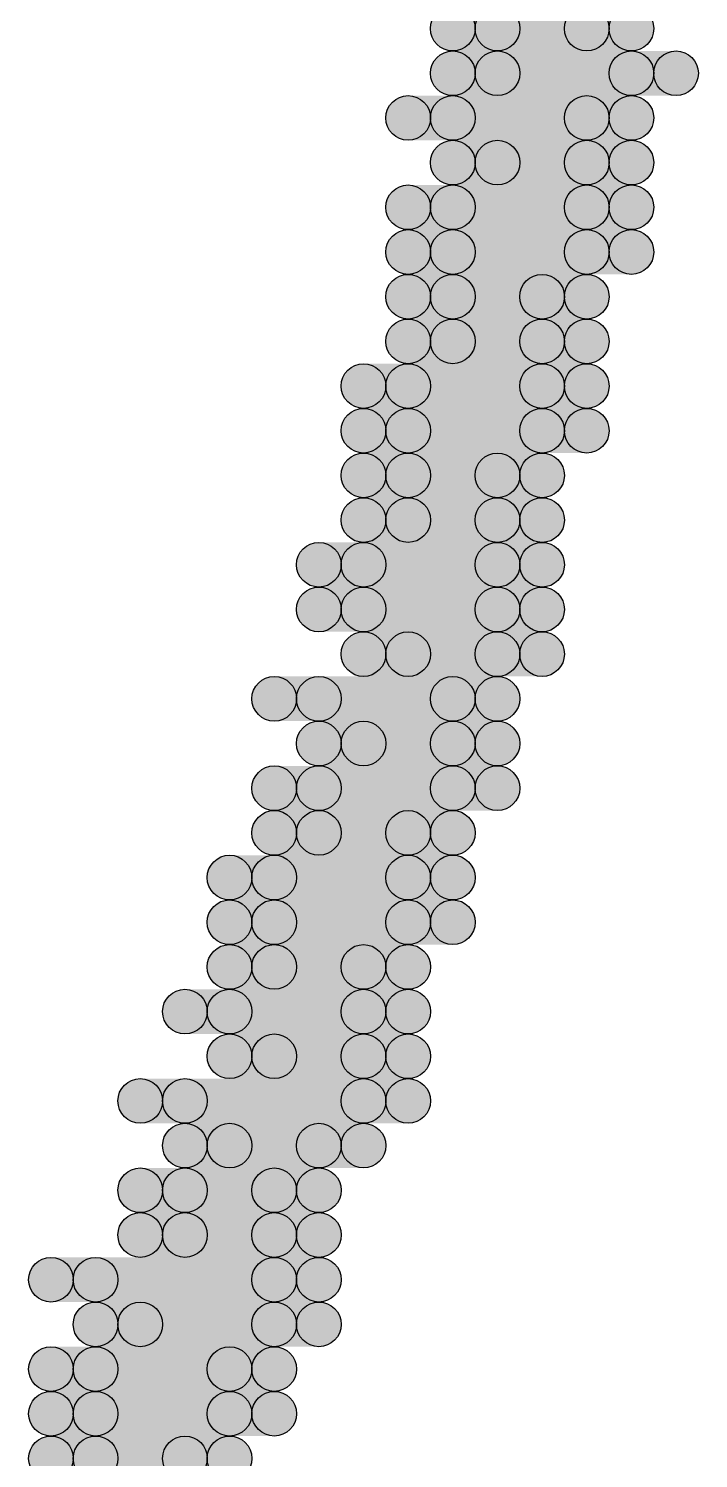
# Model space of a CAD drawing. Header units: millimetres. Extents: x 0 to 137, y 0 to 37.
# Drawn here: x 133.464 to 133.845, y 4.369 to 5.182 of the extents above; entities that cross this region are included whole.
import ezdxf

# ---------------------------------------------------------------- set-up
doc = ezdxf.new("R2010")
doc.units = ezdxf.units.MM
doc.layers.add('TopLayer', color=1, linetype='Continuous')
doc.layers.add('TopSolder', color=216, linetype='Continuous')

msp = doc.modelspace()

# ---------------------------------------------------------------- hatches: boundary and pattern name
at = {"layer": 'TopLayer'}
h = msp.add_hatch(color=1, dxfattribs=at)
edge = h.paths.add_edge_path()
edge.add_arc((133.731, 5.1816), 0.0127, 0, 360)
for points in [[(133.731, 5.1689), (133.731, 5.1943), (133.8072, 5.1943), (133.8072, 5.1689)], [(133.731, 5.1435), (133.731, 5.1689), (133.8326, 5.1689), (133.8326, 5.1435)], [(133.7056, 5.1181), (133.7056, 5.1435), (133.8072, 5.1435), (133.8072, 5.1181)], [(133.731, 5.0927), (133.731, 5.1181), (133.8072, 5.1181), (133.8072, 5.0927)], [(133.7056, 5.0673), (133.7056, 5.0927), (133.8072, 5.0927), (133.8072, 5.0673)], [(133.7056, 5.0419), (133.7056, 5.0673), (133.8072, 5.0673), (133.8072, 5.0419)], [(133.7056, 5.0165), (133.7056, 5.0419), (133.7818, 5.0419), (133.7818, 5.0165)], [(133.7056, 4.9911), (133.7056, 5.0165), (133.7818, 5.0165), (133.7818, 4.9911)], [(133.6802, 4.9657), (133.6802, 4.9911), (133.7818, 4.9911), (133.7818, 4.9657)], [(133.6802, 4.9403), (133.6802, 4.9657), (133.7818, 4.9657), (133.7818, 4.9403)], [(133.6802, 4.9149), (133.6802, 4.9403), (133.7564, 4.9403), (133.7564, 4.9149)], [(133.6802, 4.8895), (133.6802, 4.9149), (133.7564, 4.9149), (133.7564, 4.8895)], [(133.6548, 4.8641), (133.6548, 4.8895), (133.7564, 4.8895), (133.7564, 4.8641)], [(133.6548, 4.8387), (133.6548, 4.8641), (133.7564, 4.8641), (133.7564, 4.8387)], [(133.6802, 4.8133), (133.6802, 4.8387), (133.7564, 4.8387), (133.7564, 4.8133)], [(133.6294, 4.7879), (133.6294, 4.8133), (133.731, 4.8133), (133.731, 4.7879)], [(133.6548, 4.7625), (133.6548, 4.7879), (133.731, 4.7879), (133.731, 4.7625)], [(133.6294, 4.7371), (133.6294, 4.7625), (133.731, 4.7625), (133.731, 4.7371)], [(133.6294, 4.7117), (133.6294, 4.7371), (133.7056, 4.7371), (133.7056, 4.7117)], [(133.604, 4.6863), (133.604, 4.7117), (133.7056, 4.7117), (133.7056, 4.6863)], [(133.604, 4.6609), (133.604, 4.6863), (133.7056, 4.6863), (133.7056, 4.6609)], [(133.604, 4.6355), (133.604, 4.6609), (133.6802, 4.6609), (133.6802, 4.6355)], [(133.5786, 4.6101), (133.5786, 4.6355), (133.6802, 4.6355), (133.6802, 4.6101)], [(133.604, 4.5847), (133.604, 4.6101), (133.6802, 4.6101), (133.6802, 4.5847)], [(133.5532, 4.5593), (133.5532, 4.5847), (133.6802, 4.5847), (133.6802, 4.5593)], [(133.5786, 4.5339), (133.5786, 4.5593), (133.6548, 4.5593), (133.6548, 4.5339)], [(133.5532, 4.5085), (133.5532, 4.5339), (133.6294, 4.5339), (133.6294, 4.5085)], [(133.5532, 4.4831), (133.5532, 4.5085), (133.6294, 4.5085), (133.6294, 4.4831)], [(133.5024, 4.4577), (133.5024, 4.4831), (133.6294, 4.4831), (133.6294, 4.4577)], [(133.5278, 4.4323), (133.5278, 4.4577), (133.6294, 4.4577), (133.6294, 4.4323)], [(133.5024, 4.4069), (133.5024, 4.4323), (133.604, 4.4323), (133.604, 4.4069)], [(133.5024, 4.3815), (133.5024, 4.4069), (133.604, 4.4069), (133.604, 4.3815)], [(133.5024, 4.3561), (133.5024, 4.3815), (133.5786, 4.3815), (133.5786, 4.3561)]]:
    msp.add_hatch(color=1, dxfattribs=at).paths.add_polyline_path(points)
h = msp.add_hatch(color=1, dxfattribs=at)
edge = h.paths.add_edge_path()
edge.add_arc((133.8072, 5.1816), 0.0127, 0, 360)
h = msp.add_hatch(color=1, dxfattribs=at)
edge = h.paths.add_edge_path()
edge.add_arc((133.731, 5.1562), 0.0127, 0, 360)
h = msp.add_hatch(color=1, dxfattribs=at)
edge = h.paths.add_edge_path()
edge.add_arc((133.8326, 5.1562), 0.0127, 0, 360)
h = msp.add_hatch(color=1, dxfattribs=at)
edge = h.paths.add_edge_path()
edge.add_arc((133.7056, 5.1308), 0.0127, 0, 360)
h = msp.add_hatch(color=1, dxfattribs=at)
edge = h.paths.add_edge_path()
edge.add_arc((133.8072, 5.1308), 0.0127, 0, 360)
h = msp.add_hatch(color=1, dxfattribs=at)
edge = h.paths.add_edge_path()
edge.add_arc((133.731, 5.1054), 0.0127, 0, 360)
h = msp.add_hatch(color=1, dxfattribs=at)
edge = h.paths.add_edge_path()
edge.add_arc((133.8072, 5.1054), 0.0127, 0, 360)
h = msp.add_hatch(color=1, dxfattribs=at)
edge = h.paths.add_edge_path()
edge.add_arc((133.7056, 5.08), 0.0127, 0, 360)
h = msp.add_hatch(color=1, dxfattribs=at)
edge = h.paths.add_edge_path()
edge.add_arc((133.8072, 5.08), 0.0127, 0, 360)
h = msp.add_hatch(color=1, dxfattribs=at)
edge = h.paths.add_edge_path()
edge.add_arc((133.7056, 5.0546), 0.0127, 0, 360)
h = msp.add_hatch(color=1, dxfattribs=at)
edge = h.paths.add_edge_path()
edge.add_arc((133.8072, 5.0546), 0.0127, 0, 360)
h = msp.add_hatch(color=1, dxfattribs=at)
edge = h.paths.add_edge_path()
edge.add_arc((133.7056, 5.0292), 0.0127, 0, 360)
h = msp.add_hatch(color=1, dxfattribs=at)
edge = h.paths.add_edge_path()
edge.add_arc((133.7818, 5.0292), 0.0127, 0, 360)
h = msp.add_hatch(color=1, dxfattribs=at)
edge = h.paths.add_edge_path()
edge.add_arc((133.7056, 5.0038), 0.0127, 0, 360)
h = msp.add_hatch(color=1, dxfattribs=at)
edge = h.paths.add_edge_path()
edge.add_arc((133.7818, 5.0038), 0.0127, 0, 360)
h = msp.add_hatch(color=1, dxfattribs=at)
edge = h.paths.add_edge_path()
edge.add_arc((133.6802, 4.9784), 0.0127, 0, 360)
h = msp.add_hatch(color=1, dxfattribs=at)
edge = h.paths.add_edge_path()
edge.add_arc((133.7818, 4.9784), 0.0127, 0, 360)
h = msp.add_hatch(color=1, dxfattribs=at)
edge = h.paths.add_edge_path()
edge.add_arc((133.6802, 4.953), 0.0127, 0, 360)
h = msp.add_hatch(color=1, dxfattribs=at)
edge = h.paths.add_edge_path()
edge.add_arc((133.7818, 4.953), 0.0127, 0, 360)
h = msp.add_hatch(color=1, dxfattribs=at)
edge = h.paths.add_edge_path()
edge.add_arc((133.6802, 4.9276), 0.0127, 0, 360)
h = msp.add_hatch(color=1, dxfattribs=at)
edge = h.paths.add_edge_path()
edge.add_arc((133.7564, 4.9276), 0.0127, 0, 360)
h = msp.add_hatch(color=1, dxfattribs=at)
edge = h.paths.add_edge_path()
edge.add_arc((133.6802, 4.9022), 0.0127, 0, 360)
h = msp.add_hatch(color=1, dxfattribs=at)
edge = h.paths.add_edge_path()
edge.add_arc((133.7564, 4.9022), 0.0127, 0, 360)
h = msp.add_hatch(color=1, dxfattribs=at)
edge = h.paths.add_edge_path()
edge.add_arc((133.6548, 4.8768), 0.0127, 0, 360)
h = msp.add_hatch(color=1, dxfattribs=at)
edge = h.paths.add_edge_path()
edge.add_arc((133.7564, 4.8768), 0.0127, 0, 360)
h = msp.add_hatch(color=1, dxfattribs=at)
edge = h.paths.add_edge_path()
edge.add_arc((133.6548, 4.8514), 0.0127, 0, 360)
h = msp.add_hatch(color=1, dxfattribs=at)
edge = h.paths.add_edge_path()
edge.add_arc((133.7564, 4.8514), 0.0127, 0, 360)
h = msp.add_hatch(color=1, dxfattribs=at)
edge = h.paths.add_edge_path()
edge.add_arc((133.6802, 4.826), 0.0127, 0, 360)
h = msp.add_hatch(color=1, dxfattribs=at)
edge = h.paths.add_edge_path()
edge.add_arc((133.7564, 4.826), 0.0127, 0, 360)
h = msp.add_hatch(color=1, dxfattribs=at)
edge = h.paths.add_edge_path()
edge.add_arc((133.6294, 4.8006), 0.0127, 0, 360)
h = msp.add_hatch(color=1, dxfattribs=at)
edge = h.paths.add_edge_path()
edge.add_arc((133.731, 4.8006), 0.0127, 0, 360)
h = msp.add_hatch(color=1, dxfattribs=at)
edge = h.paths.add_edge_path()
edge.add_arc((133.6548, 4.7752), 0.0127, 0, 360)
h = msp.add_hatch(color=1, dxfattribs=at)
edge = h.paths.add_edge_path()
edge.add_arc((133.731, 4.7752), 0.0127, 0, 360)
h = msp.add_hatch(color=1, dxfattribs=at)
edge = h.paths.add_edge_path()
edge.add_arc((133.6294, 4.7498), 0.0127, 0, 360)
h = msp.add_hatch(color=1, dxfattribs=at)
edge = h.paths.add_edge_path()
edge.add_arc((133.731, 4.7498), 0.0127, 0, 360)
h = msp.add_hatch(color=1, dxfattribs=at)
edge = h.paths.add_edge_path()
edge.add_arc((133.6294, 4.7244), 0.0127, 0, 360)
h = msp.add_hatch(color=1, dxfattribs=at)
edge = h.paths.add_edge_path()
edge.add_arc((133.7056, 4.7244), 0.0127, 0, 360)
h = msp.add_hatch(color=1, dxfattribs=at)
edge = h.paths.add_edge_path()
edge.add_arc((133.604, 4.699), 0.0127, 0, 360)
h = msp.add_hatch(color=1, dxfattribs=at)
edge = h.paths.add_edge_path()
edge.add_arc((133.7056, 4.699), 0.0127, 0, 360)
h = msp.add_hatch(color=1, dxfattribs=at)
edge = h.paths.add_edge_path()
edge.add_arc((133.604, 4.6736), 0.0127, 0, 360)
h = msp.add_hatch(color=1, dxfattribs=at)
edge = h.paths.add_edge_path()
edge.add_arc((133.7056, 4.6736), 0.0127, 0, 360)
h = msp.add_hatch(color=1, dxfattribs=at)
edge = h.paths.add_edge_path()
edge.add_arc((133.604, 4.6482), 0.0127, 0, 360)
h = msp.add_hatch(color=1, dxfattribs=at)
edge = h.paths.add_edge_path()
edge.add_arc((133.6802, 4.6482), 0.0127, 0, 360)
h = msp.add_hatch(color=1, dxfattribs=at)
edge = h.paths.add_edge_path()
edge.add_arc((133.5786, 4.6228), 0.0127, 0, 360)
h = msp.add_hatch(color=1, dxfattribs=at)
edge = h.paths.add_edge_path()
edge.add_arc((133.6802, 4.6228), 0.0127, 0, 360)
h = msp.add_hatch(color=1, dxfattribs=at)
edge = h.paths.add_edge_path()
edge.add_arc((133.604, 4.5974), 0.0127, 0, 360)
h = msp.add_hatch(color=1, dxfattribs=at)
edge = h.paths.add_edge_path()
edge.add_arc((133.6802, 4.5974), 0.0127, 0, 360)
h = msp.add_hatch(color=1, dxfattribs=at)
edge = h.paths.add_edge_path()
edge.add_arc((133.5532, 4.572), 0.0127, 0, 360)
h = msp.add_hatch(color=1, dxfattribs=at)
edge = h.paths.add_edge_path()
edge.add_arc((133.6802, 4.572), 0.0127, 0, 360)
h = msp.add_hatch(color=1, dxfattribs=at)
edge = h.paths.add_edge_path()
edge.add_arc((133.5786, 4.5466), 0.0127, 0, 360)
h = msp.add_hatch(color=1, dxfattribs=at)
edge = h.paths.add_edge_path()
edge.add_arc((133.6548, 4.5466), 0.0127, 0, 360)
h = msp.add_hatch(color=1, dxfattribs=at)
edge = h.paths.add_edge_path()
edge.add_arc((133.5532, 4.5212), 0.0127, 0, 360)
h = msp.add_hatch(color=1, dxfattribs=at)
edge = h.paths.add_edge_path()
edge.add_arc((133.6294, 4.5212), 0.0127, 0, 360)
h = msp.add_hatch(color=1, dxfattribs=at)
edge = h.paths.add_edge_path()
edge.add_arc((133.5532, 4.4958), 0.0127, 0, 360)
h = msp.add_hatch(color=1, dxfattribs=at)
edge = h.paths.add_edge_path()
edge.add_arc((133.6294, 4.4958), 0.0127, 0, 360)
h = msp.add_hatch(color=1, dxfattribs=at)
edge = h.paths.add_edge_path()
edge.add_arc((133.5024, 4.4704), 0.0127, 0, 360)
h = msp.add_hatch(color=1, dxfattribs=at)
edge = h.paths.add_edge_path()
edge.add_arc((133.6294, 4.4704), 0.0127, 0, 360)
h = msp.add_hatch(color=1, dxfattribs=at)
edge = h.paths.add_edge_path()
edge.add_arc((133.5278, 4.445), 0.0127, 0, 360)
h = msp.add_hatch(color=1, dxfattribs=at)
edge = h.paths.add_edge_path()
edge.add_arc((133.6294, 4.445), 0.0127, 0, 360)
h = msp.add_hatch(color=1, dxfattribs=at)
edge = h.paths.add_edge_path()
edge.add_arc((133.5024, 4.4196), 0.0127, 0, 360)
h = msp.add_hatch(color=1, dxfattribs=at)
edge = h.paths.add_edge_path()
edge.add_arc((133.604, 4.4196), 0.0127, 0, 360)
h = msp.add_hatch(color=1, dxfattribs=at)
edge = h.paths.add_edge_path()
edge.add_arc((133.5024, 4.3942), 0.0127, 0, 360)
h = msp.add_hatch(color=1, dxfattribs=at)
edge = h.paths.add_edge_path()
edge.add_arc((133.604, 4.3942), 0.0127, 0, 360)
h = msp.add_hatch(color=1, dxfattribs=at)
edge = h.paths.add_edge_path()
edge.add_arc((133.5024, 4.3688), 0.0127, 0, 360)
h = msp.add_hatch(color=1, dxfattribs=at)
edge = h.paths.add_edge_path()
edge.add_arc((133.5786, 4.3688), 0.0127, 0, 360)
at = {"layer": 'TopSolder'}
h = msp.add_hatch(color=216, dxfattribs=at)
edge = h.paths.add_edge_path()
edge.add_arc((133.7056, 5.1816), 0.0127, 0, 360)
for points in [[(133.7056, 5.1689), (133.7056, 5.1943), (133.7818, 5.1943), (133.7818, 5.1689)], [(133.7056, 5.1435), (133.7056, 5.1689), (133.8072, 5.1689), (133.8072, 5.1435)], [(133.6802, 5.1181), (133.6802, 5.1435), (133.7818, 5.1435), (133.7818, 5.1181)], [(133.7056, 5.0927), (133.7056, 5.1181), (133.7818, 5.1181), (133.7818, 5.0927)], [(133.6802, 5.0673), (133.6802, 5.0927), (133.7818, 5.0927), (133.7818, 5.0673)], [(133.6802, 5.0419), (133.6802, 5.0673), (133.7818, 5.0673), (133.7818, 5.0419)], [(133.6802, 5.0165), (133.6802, 5.0419), (133.7564, 5.0419), (133.7564, 5.0165)], [(133.6802, 4.9911), (133.6802, 5.0165), (133.7564, 5.0165), (133.7564, 4.9911)], [(133.6548, 4.9657), (133.6548, 4.9911), (133.7564, 4.9911), (133.7564, 4.9657)], [(133.6548, 4.9403), (133.6548, 4.9657), (133.7564, 4.9657), (133.7564, 4.9403)], [(133.6548, 4.9149), (133.6548, 4.9403), (133.731, 4.9403), (133.731, 4.9149)], [(133.6548, 4.8895), (133.6548, 4.9149), (133.731, 4.9149), (133.731, 4.8895)], [(133.6294, 4.8641), (133.6294, 4.8895), (133.731, 4.8895), (133.731, 4.8641)], [(133.6294, 4.8387), (133.6294, 4.8641), (133.731, 4.8641), (133.731, 4.8387)], [(133.6548, 4.8133), (133.6548, 4.8387), (133.731, 4.8387), (133.731, 4.8133)], [(133.604, 4.7879), (133.604, 4.8133), (133.7056, 4.8133), (133.7056, 4.7879)], [(133.6294, 4.7625), (133.6294, 4.7879), (133.7056, 4.7879), (133.7056, 4.7625)], [(133.604, 4.7371), (133.604, 4.7625), (133.7056, 4.7625), (133.7056, 4.7371)], [(133.604, 4.7117), (133.604, 4.7371), (133.6802, 4.7371), (133.6802, 4.7117)], [(133.5786, 4.6863), (133.5786, 4.7117), (133.6802, 4.7117), (133.6802, 4.6863)], [(133.5786, 4.6609), (133.5786, 4.6863), (133.6802, 4.6863), (133.6802, 4.6609)], [(133.5786, 4.6355), (133.5786, 4.6609), (133.6548, 4.6609), (133.6548, 4.6355)], [(133.5532, 4.6101), (133.5532, 4.6355), (133.6548, 4.6355), (133.6548, 4.6101)], [(133.5786, 4.5847), (133.5786, 4.6101), (133.6548, 4.6101), (133.6548, 4.5847)], [(133.5278, 4.5593), (133.5278, 4.5847), (133.6548, 4.5847), (133.6548, 4.5593)], [(133.5532, 4.5339), (133.5532, 4.5593), (133.6294, 4.5593), (133.6294, 4.5339)], [(133.5278, 4.5085), (133.5278, 4.5339), (133.604, 4.5339), (133.604, 4.5085)], [(133.5278, 4.4831), (133.5278, 4.5085), (133.604, 4.5085), (133.604, 4.4831)], [(133.477, 4.4577), (133.477, 4.4831), (133.604, 4.4831), (133.604, 4.4577)], [(133.5024, 4.4323), (133.5024, 4.4577), (133.604, 4.4577), (133.604, 4.4323)], [(133.477, 4.4069), (133.477, 4.4323), (133.5786, 4.4323), (133.5786, 4.4069)], [(133.477, 4.3815), (133.477, 4.4069), (133.5786, 4.4069), (133.5786, 4.3815)], [(133.477, 4.3561), (133.477, 4.3815), (133.5532, 4.3815), (133.5532, 4.3561)]]:
    msp.add_hatch(color=216, dxfattribs=at).paths.add_polyline_path(points)
h = msp.add_hatch(color=216, dxfattribs=at)
edge = h.paths.add_edge_path()
edge.add_arc((133.7818, 5.1816), 0.0127, 0, 360)
h = msp.add_hatch(color=216, dxfattribs=at)
edge = h.paths.add_edge_path()
edge.add_arc((133.7056, 5.1562), 0.0127, 0, 360)
h = msp.add_hatch(color=216, dxfattribs=at)
edge = h.paths.add_edge_path()
edge.add_arc((133.8072, 5.1562), 0.0127, 0, 360)
h = msp.add_hatch(color=216, dxfattribs=at)
edge = h.paths.add_edge_path()
edge.add_arc((133.6802, 5.1308), 0.0127, 0, 360)
h = msp.add_hatch(color=216, dxfattribs=at)
edge = h.paths.add_edge_path()
edge.add_arc((133.7818, 5.1308), 0.0127, 0, 360)
h = msp.add_hatch(color=216, dxfattribs=at)
edge = h.paths.add_edge_path()
edge.add_arc((133.7056, 5.1054), 0.0127, 0, 360)
h = msp.add_hatch(color=216, dxfattribs=at)
edge = h.paths.add_edge_path()
edge.add_arc((133.7818, 5.1054), 0.0127, 0, 360)
h = msp.add_hatch(color=216, dxfattribs=at)
edge = h.paths.add_edge_path()
edge.add_arc((133.6802, 5.08), 0.0127, 0, 360)
h = msp.add_hatch(color=216, dxfattribs=at)
edge = h.paths.add_edge_path()
edge.add_arc((133.7818, 5.08), 0.0127, 0, 360)
h = msp.add_hatch(color=216, dxfattribs=at)
edge = h.paths.add_edge_path()
edge.add_arc((133.6802, 5.0546), 0.0127, 0, 360)
h = msp.add_hatch(color=216, dxfattribs=at)
edge = h.paths.add_edge_path()
edge.add_arc((133.7818, 5.0546), 0.0127, 0, 360)
h = msp.add_hatch(color=216, dxfattribs=at)
edge = h.paths.add_edge_path()
edge.add_arc((133.6802, 5.0292), 0.0127, 0, 360)
h = msp.add_hatch(color=216, dxfattribs=at)
edge = h.paths.add_edge_path()
edge.add_arc((133.7564, 5.0292), 0.0127, 0, 360)
h = msp.add_hatch(color=216, dxfattribs=at)
edge = h.paths.add_edge_path()
edge.add_arc((133.6802, 5.0038), 0.0127, 0, 360)
h = msp.add_hatch(color=216, dxfattribs=at)
edge = h.paths.add_edge_path()
edge.add_arc((133.7564, 5.0038), 0.0127, 0, 360)
h = msp.add_hatch(color=216, dxfattribs=at)
edge = h.paths.add_edge_path()
edge.add_arc((133.6548, 4.9784), 0.0127, 0, 360)
h = msp.add_hatch(color=216, dxfattribs=at)
edge = h.paths.add_edge_path()
edge.add_arc((133.7564, 4.9784), 0.0127, 0, 360)
h = msp.add_hatch(color=216, dxfattribs=at)
edge = h.paths.add_edge_path()
edge.add_arc((133.6548, 4.953), 0.0127, 0, 360)
h = msp.add_hatch(color=216, dxfattribs=at)
edge = h.paths.add_edge_path()
edge.add_arc((133.7564, 4.953), 0.0127, 0, 360)
h = msp.add_hatch(color=216, dxfattribs=at)
edge = h.paths.add_edge_path()
edge.add_arc((133.6548, 4.9276), 0.0127, 0, 360)
h = msp.add_hatch(color=216, dxfattribs=at)
edge = h.paths.add_edge_path()
edge.add_arc((133.731, 4.9276), 0.0127, 0, 360)
h = msp.add_hatch(color=216, dxfattribs=at)
edge = h.paths.add_edge_path()
edge.add_arc((133.6548, 4.9022), 0.0127, 0, 360)
h = msp.add_hatch(color=216, dxfattribs=at)
edge = h.paths.add_edge_path()
edge.add_arc((133.731, 4.9022), 0.0127, 0, 360)
h = msp.add_hatch(color=216, dxfattribs=at)
edge = h.paths.add_edge_path()
edge.add_arc((133.6294, 4.8768), 0.0127, 0, 360)
h = msp.add_hatch(color=216, dxfattribs=at)
edge = h.paths.add_edge_path()
edge.add_arc((133.731, 4.8768), 0.0127, 0, 360)
h = msp.add_hatch(color=216, dxfattribs=at)
edge = h.paths.add_edge_path()
edge.add_arc((133.6294, 4.8514), 0.0127, 0, 360)
h = msp.add_hatch(color=216, dxfattribs=at)
edge = h.paths.add_edge_path()
edge.add_arc((133.731, 4.8514), 0.0127, 0, 360)
h = msp.add_hatch(color=216, dxfattribs=at)
edge = h.paths.add_edge_path()
edge.add_arc((133.6548, 4.826), 0.0127, 0, 360)
h = msp.add_hatch(color=216, dxfattribs=at)
edge = h.paths.add_edge_path()
edge.add_arc((133.731, 4.826), 0.0127, 0, 360)
h = msp.add_hatch(color=216, dxfattribs=at)
edge = h.paths.add_edge_path()
edge.add_arc((133.604, 4.8006), 0.0127, 0, 360)
h = msp.add_hatch(color=216, dxfattribs=at)
edge = h.paths.add_edge_path()
edge.add_arc((133.7056, 4.8006), 0.0127, 0, 360)
h = msp.add_hatch(color=216, dxfattribs=at)
edge = h.paths.add_edge_path()
edge.add_arc((133.6294, 4.7752), 0.0127, 0, 360)
h = msp.add_hatch(color=216, dxfattribs=at)
edge = h.paths.add_edge_path()
edge.add_arc((133.7056, 4.7752), 0.0127, 0, 360)
h = msp.add_hatch(color=216, dxfattribs=at)
edge = h.paths.add_edge_path()
edge.add_arc((133.604, 4.7498), 0.0127, 0, 360)
h = msp.add_hatch(color=216, dxfattribs=at)
edge = h.paths.add_edge_path()
edge.add_arc((133.7056, 4.7498), 0.0127, 0, 360)
h = msp.add_hatch(color=216, dxfattribs=at)
edge = h.paths.add_edge_path()
edge.add_arc((133.604, 4.7244), 0.0127, 0, 360)
h = msp.add_hatch(color=216, dxfattribs=at)
edge = h.paths.add_edge_path()
edge.add_arc((133.6802, 4.7244), 0.0127, 0, 360)
h = msp.add_hatch(color=216, dxfattribs=at)
edge = h.paths.add_edge_path()
edge.add_arc((133.5786, 4.699), 0.0127, 0, 360)
h = msp.add_hatch(color=216, dxfattribs=at)
edge = h.paths.add_edge_path()
edge.add_arc((133.6802, 4.699), 0.0127, 0, 360)
h = msp.add_hatch(color=216, dxfattribs=at)
edge = h.paths.add_edge_path()
edge.add_arc((133.5786, 4.6736), 0.0127, 0, 360)
h = msp.add_hatch(color=216, dxfattribs=at)
edge = h.paths.add_edge_path()
edge.add_arc((133.6802, 4.6736), 0.0127, 0, 360)
h = msp.add_hatch(color=216, dxfattribs=at)
edge = h.paths.add_edge_path()
edge.add_arc((133.5786, 4.6482), 0.0127, 0, 360)
h = msp.add_hatch(color=216, dxfattribs=at)
edge = h.paths.add_edge_path()
edge.add_arc((133.6548, 4.6482), 0.0127, 0, 360)
h = msp.add_hatch(color=216, dxfattribs=at)
edge = h.paths.add_edge_path()
edge.add_arc((133.5532, 4.6228), 0.0127, 0, 360)
h = msp.add_hatch(color=216, dxfattribs=at)
edge = h.paths.add_edge_path()
edge.add_arc((133.6548, 4.6228), 0.0127, 0, 360)
h = msp.add_hatch(color=216, dxfattribs=at)
edge = h.paths.add_edge_path()
edge.add_arc((133.5786, 4.5974), 0.0127, 0, 360)
h = msp.add_hatch(color=216, dxfattribs=at)
edge = h.paths.add_edge_path()
edge.add_arc((133.6548, 4.5974), 0.0127, 0, 360)
h = msp.add_hatch(color=216, dxfattribs=at)
edge = h.paths.add_edge_path()
edge.add_arc((133.5278, 4.572), 0.0127, 0, 360)
h = msp.add_hatch(color=216, dxfattribs=at)
edge = h.paths.add_edge_path()
edge.add_arc((133.6548, 4.572), 0.0127, 0, 360)
h = msp.add_hatch(color=216, dxfattribs=at)
edge = h.paths.add_edge_path()
edge.add_arc((133.5532, 4.5466), 0.0127, 0, 360)
h = msp.add_hatch(color=216, dxfattribs=at)
edge = h.paths.add_edge_path()
edge.add_arc((133.6294, 4.5466), 0.0127, 0, 360)
h = msp.add_hatch(color=216, dxfattribs=at)
edge = h.paths.add_edge_path()
edge.add_arc((133.5278, 4.5212), 0.0127, 0, 360)
h = msp.add_hatch(color=216, dxfattribs=at)
edge = h.paths.add_edge_path()
edge.add_arc((133.604, 4.5212), 0.0127, 0, 360)
h = msp.add_hatch(color=216, dxfattribs=at)
edge = h.paths.add_edge_path()
edge.add_arc((133.5278, 4.4958), 0.0127, 0, 360)
h = msp.add_hatch(color=216, dxfattribs=at)
edge = h.paths.add_edge_path()
edge.add_arc((133.604, 4.4958), 0.0127, 0, 360)
h = msp.add_hatch(color=216, dxfattribs=at)
edge = h.paths.add_edge_path()
edge.add_arc((133.477, 4.4704), 0.0127, 0, 360)
h = msp.add_hatch(color=216, dxfattribs=at)
edge = h.paths.add_edge_path()
edge.add_arc((133.604, 4.4704), 0.0127, 0, 360)
h = msp.add_hatch(color=216, dxfattribs=at)
edge = h.paths.add_edge_path()
edge.add_arc((133.5024, 4.445), 0.0127, 0, 360)
h = msp.add_hatch(color=216, dxfattribs=at)
edge = h.paths.add_edge_path()
edge.add_arc((133.604, 4.445), 0.0127, 0, 360)
h = msp.add_hatch(color=216, dxfattribs=at)
edge = h.paths.add_edge_path()
edge.add_arc((133.477, 4.4196), 0.0127, 0, 360)
h = msp.add_hatch(color=216, dxfattribs=at)
edge = h.paths.add_edge_path()
edge.add_arc((133.5786, 4.4196), 0.0127, 0, 360)
h = msp.add_hatch(color=216, dxfattribs=at)
edge = h.paths.add_edge_path()
edge.add_arc((133.477, 4.3942), 0.0127, 0, 360)
h = msp.add_hatch(color=216, dxfattribs=at)
edge = h.paths.add_edge_path()
edge.add_arc((133.5786, 4.3942), 0.0127, 0, 360)
h = msp.add_hatch(color=216, dxfattribs=at)
edge = h.paths.add_edge_path()
edge.add_arc((133.477, 4.3688), 0.0127, 0, 360)
h = msp.add_hatch(color=216, dxfattribs=at)
edge = h.paths.add_edge_path()
edge.add_arc((133.5532, 4.3688), 0.0127, 0, 360)

# ---------------------------------------------------------------- linework, layer by layer
at = {"layer": 'TopLayer'}
for centre in [(133.731, 5.1816), (133.8072, 5.1816), (133.731, 5.1562), (133.8326, 5.1562), (133.7056, 5.1308), (133.8072, 5.1308), (133.731, 5.1054), (133.8072, 5.1054), (133.7056, 5.08), (133.8072, 5.08), (133.7056, 5.0546), (133.8072, 5.0546), (133.7056, 5.0292), (133.7818, 5.0292), (133.7056, 5.0038), (133.7818, 5.0038), (133.6802, 4.9784), (133.7818, 4.9784), (133.6802, 4.953), (133.7818, 4.953), (133.6802, 4.9276), (133.7564, 4.9276), (133.6802, 4.9022), (133.7564, 4.9022), (133.6548, 4.8768), (133.7564, 4.8768), (133.6548, 4.8514), (133.7564, 4.8514), (133.6802, 4.826), (133.7564, 4.826), (133.6294, 4.8006), (133.731, 4.8006), (133.6548, 4.7752), (133.731, 4.7752), (133.6294, 4.7498), (133.731, 4.7498), (133.6294, 4.7244), (133.7056, 4.7244), (133.604, 4.699), (133.7056, 4.699), (133.604, 4.6736), (133.7056, 4.6736), (133.604, 4.6482), (133.6802, 4.6482), (133.5786, 4.6228), (133.6802, 4.6228), (133.604, 4.5974), (133.6802, 4.5974), (133.5532, 4.572), (133.6802, 4.572), (133.5786, 4.5466), (133.6548, 4.5466), (133.5532, 4.5212), (133.6294, 4.5212), (133.5532, 4.4958), (133.6294, 4.4958), (133.5024, 4.4704), (133.6294, 4.4704), (133.5278, 4.445), (133.6294, 4.445), (133.5024, 4.4196), (133.604, 4.4196), (133.5024, 4.3942), (133.604, 4.3942), (133.5024, 4.3688), (133.5786, 4.3688)]:
    msp.add_circle(centre, 0.0127, dxfattribs=at)
at = {"layer": 'TopSolder'}
for centre in [(133.7056, 5.1816), (133.7818, 5.1816), (133.7056, 5.1562), (133.8072, 5.1562), (133.6802, 5.1308), (133.7818, 5.1308), (133.7056, 5.1054), (133.7818, 5.1054), (133.6802, 5.08), (133.7818, 5.08), (133.6802, 5.0546), (133.7818, 5.0546), (133.6802, 5.0292), (133.7564, 5.0292), (133.6802, 5.0038), (133.7564, 5.0038), (133.6548, 4.9784), (133.7564, 4.9784), (133.6548, 4.953), (133.7564, 4.953), (133.6548, 4.9276), (133.731, 4.9276), (133.6548, 4.9022), (133.731, 4.9022), (133.6294, 4.8768), (133.731, 4.8768), (133.6294, 4.8514), (133.731, 4.8514), (133.6548, 4.826), (133.731, 4.826), (133.604, 4.8006), (133.7056, 4.8006), (133.6294, 4.7752), (133.7056, 4.7752), (133.604, 4.7498), (133.7056, 4.7498), (133.604, 4.7244), (133.6802, 4.7244), (133.5786, 4.699), (133.6802, 4.699), (133.5786, 4.6736), (133.6802, 4.6736), (133.5786, 4.6482), (133.6548, 4.6482), (133.5532, 4.6228), (133.6548, 4.6228), (133.5786, 4.5974), (133.6548, 4.5974), (133.5278, 4.572), (133.6548, 4.572), (133.5532, 4.5466), (133.6294, 4.5466), (133.5278, 4.5212), (133.604, 4.5212), (133.5278, 4.4958), (133.604, 4.4958), (133.477, 4.4704), (133.604, 4.4704), (133.5024, 4.445), (133.604, 4.445), (133.477, 4.4196), (133.5786, 4.4196), (133.477, 4.3942), (133.5786, 4.3942), (133.477, 4.3688), (133.5532, 4.3688)]:
    msp.add_circle(centre, 0.0127, dxfattribs=at)

doc.saveas('drawing.dxf')
